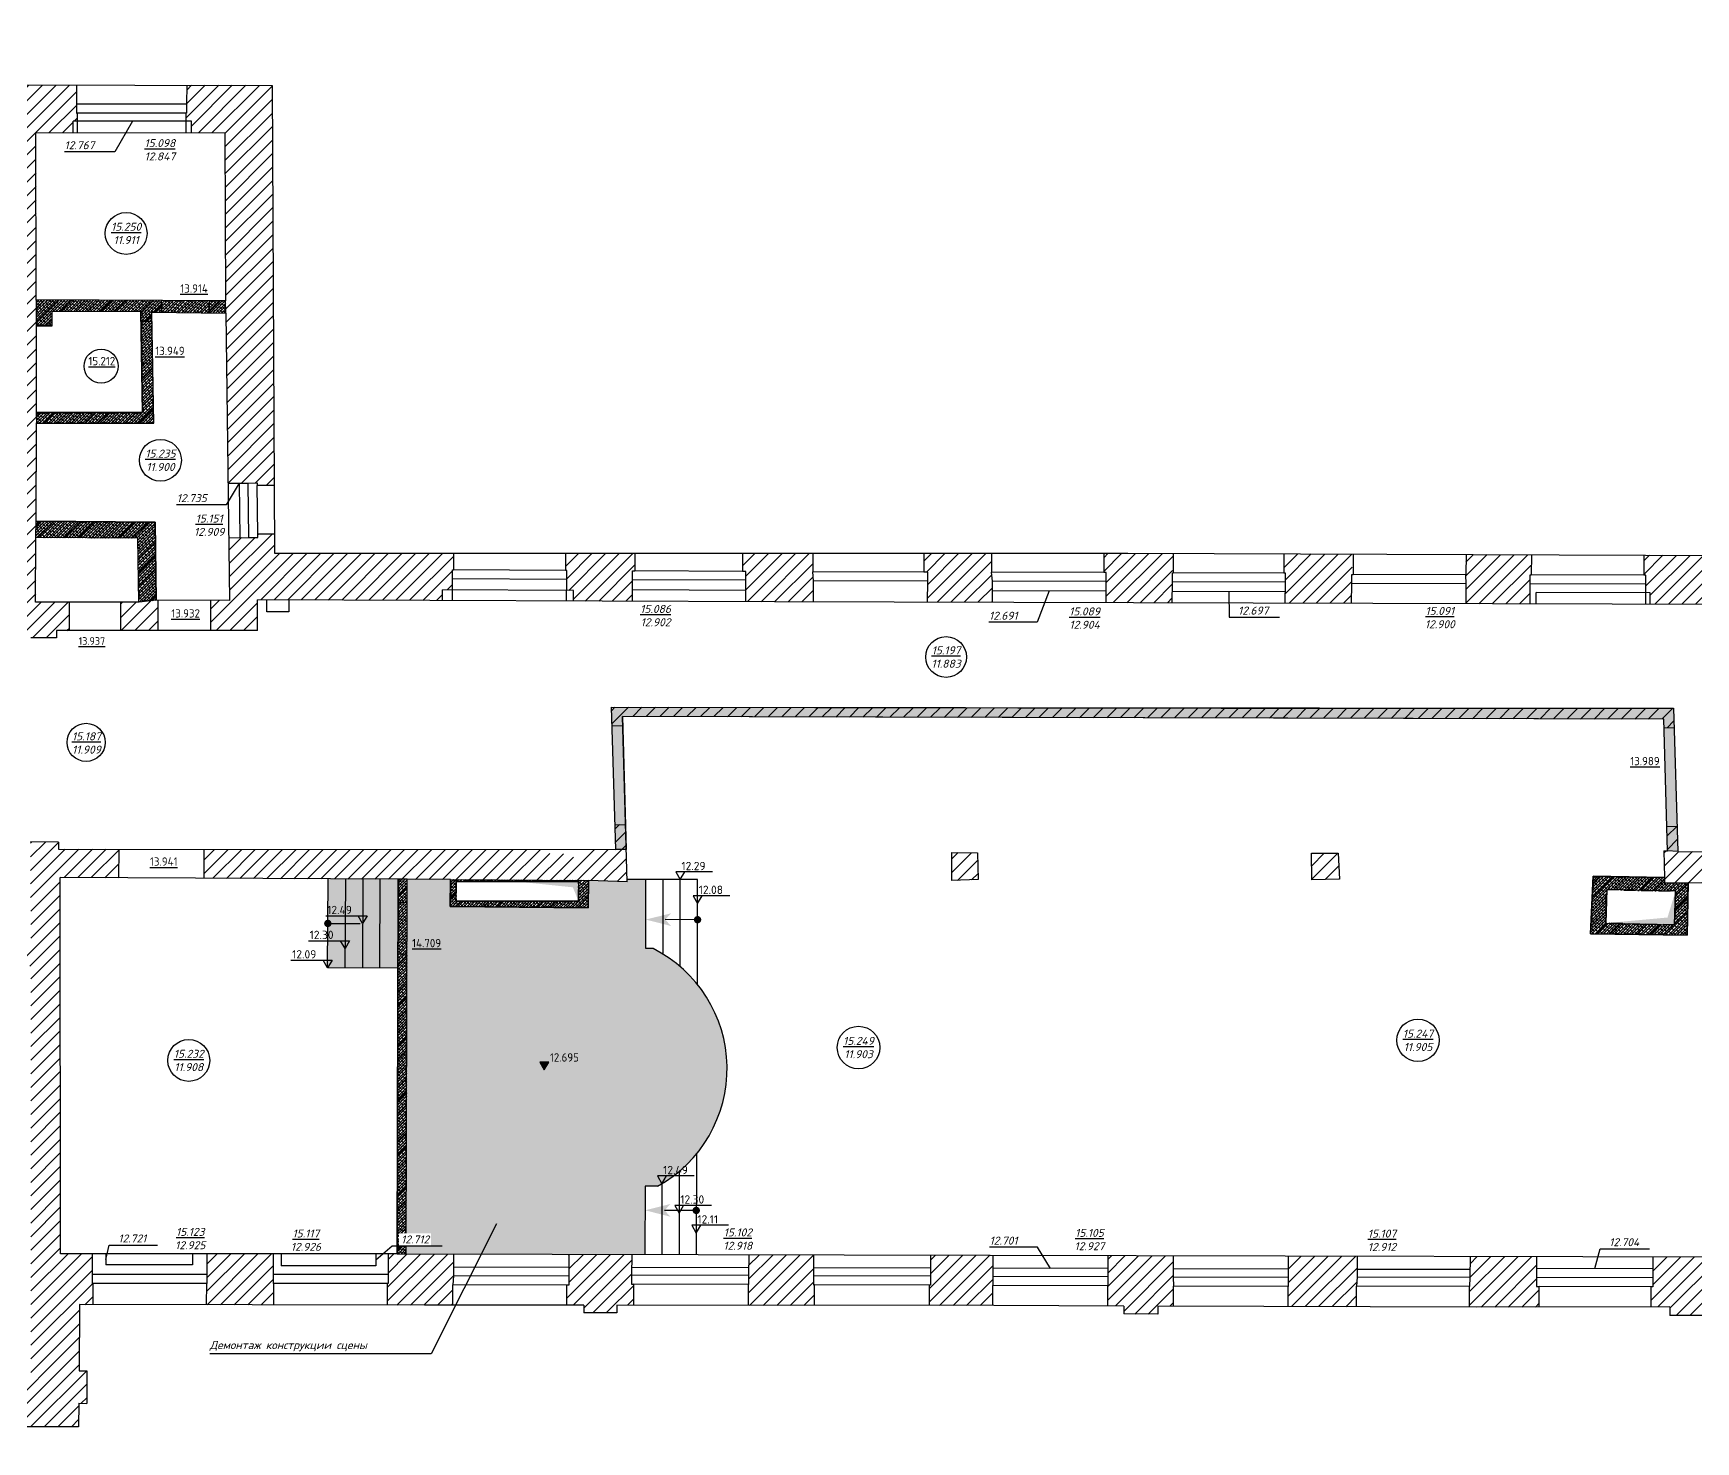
# Model space of a CAD drawing. Header units: millimetres. Extents: x 828823 to 969556, y 1626901 to 1670974.
# Drawn here: x 920893 to 946866, y 1626901 to 1648917 of the extents above; entities that cross this region are included whole.
import ezdxf
from ezdxf.enums import TextEntityAlignment as Align

# ---------------------------------------------------------------- set-up
doc = ezdxf.new("R2010")
doc.units = ezdxf.units.MM
doc.linetypes.add('ACAD_ISO10W100', pattern=[18, 12, -3, 0, -3])
for name, color, linetype in [('Контур', 7, 'Continuous'), ('Отметки', 7, 'Continuous'), ('Рама', 121, 'Continuous'), ('Слаботочные коммуникации', 192, 'Continuous'), ('Штриховка', 252, 'Continuous')]:
    doc.layers.add(name, color=color, linetype=linetype)
doc.styles.add('CIFRY', font='ROMANT.shx', dxfattribs={"oblique": 15, "height": 125})
doc.styles.add('ISOCPEUR', font='isocpeur.ttf', dxfattribs={"width": 0.95})
doc.dimstyles.new('GENPLAN_isoc', dxfattribs={"dimscale": 0.1, "dimtxt": 1.3, "dimasz": 0.3, "dimexe": 0.4, "dimexo": 0, "dimgap": 0.4, "dimtad": 1, "dimdec": 0, "dimlfac": 1000, "dimzin": 0, "dimtxsty": 'ISOCPEUR', "dimblk1": 'OBLIQUE', "dimblk2": 'OBLIQUE', "dimsah": 1, "dimcen": -1, "dimaunit": 1, "dimadec": 3, "dimazin": 0, "dimtfac": 0.75, "dimtdec": 0, "dimtix": 1, "dimtmove": 1, "dimatfit": 3, "dimldrblk": 'NONE', "dimfxl": 1, "dimtvp": 0.6, "dimarcsym": 0})

# ---------------------------------------------------------------- blocks, each defined once
blk = doc.blocks.new('S1')
at = {"color": 0, "const_width": 0.75}
blk.add_lwpolyline([(-0.375, 0, 1), (0.375, 0, 1)], format="xyb", close=True, dxfattribs=at)
blk = doc.blocks.new('*U539')
at = {"layer": 'Штриховка'}
blk.add_lwpolyline([(0, 0), (-0.277, 0.422)], dxfattribs=at)
blk.add_solid([(-0.444, 0.677), (-0.31, 0.292), (-0.145, 0.4), (-0.277, 0.422)], dxfattribs=at)
at = {"layer": 'Штриховка', "xscale": 0.0766222004270686, "yscale": 0.0766222004270686, "zscale": 0.0766222004270686, "rotation": 271.8411984199585}
blk.add_blockref('S1', (0, 0), dxfattribs=at)
blk = doc.blocks.new('*U538')
at = {"layer": 'Штриховка'}
blk.add_lwpolyline([(0, 0), (0.278, -0.421)], dxfattribs=at)
blk.add_solid([(0.446, -0.675), (0.311, -0.291), (0.146, -0.4), (0.278, -0.421)], dxfattribs=at)
at = {"layer": 'Штриховка', "xscale": 0.07662220042706859, "yscale": 0.07662220042706859, "zscale": 0.07662220042706859, "rotation": 92.00857567819726}
blk.add_blockref('S1', (0, 0), dxfattribs=at)
blk = doc.blocks.new('*U537')
at = {"layer": 'Штриховка'}
blk.add_lwpolyline([(0, 0), (0.273, -0.413)], dxfattribs=at)
blk.add_solid([(0.441, -0.667), (0.305, -0.283), (0.14, -0.392), (0.273, -0.413)], dxfattribs=at)
at = {"layer": 'Штриховка', "xscale": 0.07662220042706859, "yscale": 0.07662220042706859, "zscale": 0.07662220042706859, "rotation": 92.00857567819726}
blk.add_blockref('S1', (0, 0), dxfattribs=at)
blk = doc.blocks.new('_Oblique')
at = {"color": 0, "linetype": 'ByBlock', "lineweight": -2}
blk.add_line((-0.5, -0.5), (0.5, 0.5), dxfattribs=at)

msp = doc.modelspace()

# ---------------------------------------------------------------- hatches: boundary and pattern name
at = {"ltscale": 0.03, "true_color": 0xcd2027, "transparency": 33554610}
h = msp.add_hatch(dxfattribs=at)
h.set_pattern_fill('ANSI38', color=242, scale=10)
h.paths.add_polyline_path([(922896, 1644739), (920938, 1644748), (920936, 1644343), (921188, 1644343), (921188, 1644571), (922576, 1644570), (922579, 1644414), (922748, 1644417), (922746, 1644556), (922895, 1644555)])
h.paths.add_polyline_path([(923640, 1644735), (922896, 1644739), (922895, 1644555), (923638, 1644547)])
h.paths.add_polyline_path([(923898, 1644734), (923640, 1644735), (923638, 1644547), (923903, 1644544)])
h.paths.add_polyline_path([(922748, 1644417), (922579, 1644414), (922589, 1643762), (922759, 1643765)])
h.paths.add_polyline_path([(922759, 1643765), (922589, 1643762), (922602, 1642990), (920938, 1642991), (920943, 1642823), (922774, 1642822)])
h = msp.add_hatch(dxfattribs=at)
h.set_pattern_fill('ANSI38', color=242, scale=10)
h.paths.add_polyline_path([(922795, 1641276), (920936, 1641289), (920935, 1641033), (922527, 1641022), (922543, 1640026), (922814, 1640053)])
h = msp.add_hatch(dxfattribs=at)
h.set_pattern_fill('ANSI38', color=242, scale=10)
h.paths.add_polyline_path([(929995, 1636158), (929928, 1638382), (946520, 1638366), (946588, 1636128), (946423, 1636139), (946368, 1638193), (930099, 1638239), (930155, 1636158)])
h = msp.add_hatch(dxfattribs=at)
h.set_pattern_fill('ANSI38', color=242, scale=10)
h.paths.add_polyline_path([(926595, 1635692), (925499, 1635698), (925491, 1634307), (926592, 1634301)])
edge = h.paths.add_edge_path()
edge.add_line((930578, 1634610), (930462, 1634610))
edge.add_line((930462, 1634610), (930462, 1635687))
edge.add_line((930462, 1635687), (930168, 1635687))
edge.add_line((930168, 1635687), (930169, 1635654))
edge.add_line((930169, 1635654), (929567, 1635676))
edge.add_line((929567, 1635676), (929563, 1635246))
edge.add_line((929563, 1635246), (927407, 1635266))
edge.add_line((927407, 1635266), (927411, 1635688))
edge.add_line((927411, 1635688), (926736, 1635692))
edge.add_line((926736, 1635692), (926720, 1629831))
edge.add_line((926720, 1629831), (930450, 1629823))
edge.add_line((930450, 1629823), (930452, 1630896))
edge.add_line((930452, 1630896), (930648, 1630896))
edge.add_arc((929631, 1632734), 2101, 298.9491, 301.0574)
edge.add_line((930715, 1630935), (930806, 1630993))
edge.add_line((930806, 1630993), (930894, 1631056))
edge.add_arc((929631, 1632734), 2101, 306.9573, 423.2206)
h = msp.add_hatch(dxfattribs=at)
h.set_pattern_fill('ANSI38', color=242, scale=10)
h.paths.add_polyline_path([(926580, 1629836), (926720, 1629831), (926736, 1635692), (926595, 1635692)])
h = msp.add_hatch(dxfattribs=at)
h.set_pattern_fill('ANSI38', color=242, scale=10)
h.paths.add_polyline_path([(929567, 1635676), (927411, 1635688), (927407, 1635266), (929563, 1635246)])
h.paths.add_polyline_path([(927502, 1635657), (929412, 1635657), (929412, 1635351), (927502, 1635351)], flags=16)
h = msp.add_hatch(dxfattribs=at)
h.set_pattern_fill('ANSI38', color=242, scale=10)
h.paths.add_polyline_path([(946376, 1635720), (945262, 1635742), (945222, 1634838), (946734, 1634818), (946748, 1635638), (946377, 1635637)])
h.paths.add_polyline_path([(945475, 1635532), (946549, 1635505), (946535, 1634979), (945461, 1635007)], flags=16)
at = {"layer": 'Штриховка', "ltscale": 0.03, "true_color": 0x636466}
h = msp.add_hatch(dxfattribs=at)
h.set_pattern_fill('_USER', color=251, scale=150, angle=45, pattern_type=0)
h.set_pattern_definition([(45, (935379.23, 1635933.93), (-106.066, 106.066), [])])
h.paths.add_polyline_path([(935646, 1636107), (935245, 1636112), (935245, 1635672), (935656, 1635688)])
h.paths.add_polyline_path([(941280, 1636103), (940864, 1636099), (940869, 1635685), (941298, 1635695)])
h.paths.add_polyline_path([(959721, 1661166), (959442, 1661165), (959302, 1661172), (959004, 1661172), (959006, 1659480), (959007, 1658823), (959321, 1658824), (959321, 1658872), (959461, 1658873), (959733, 1658874)])
h.paths.add_polyline_path([(959742, 1668295), (959541, 1668297), (959556, 1669954), (959757, 1669952), (959760, 1670186), (960477, 1670186), (960477, 1670474), (960477, 1670614), (960502, 1670614), (960503, 1670967), (958995, 1670974), (959003, 1662843), (959294, 1662843), (959294, 1662894), (959434, 1662895), (959713, 1662896), (959708, 1663853), (960543, 1663845), (960546, 1664316), (959705, 1664321)])
h.paths.add_polyline_path([(963596, 1670953), (961946, 1670961), (961944, 1670614), (961969, 1670614), (961969, 1670474), (961969, 1670186), (963594, 1670185), (963594, 1670473)])
h.paths.add_polyline_path([(966641, 1670600), (966643, 1670940), (965018, 1670947), (965016, 1670473), (965016, 1670185), (966682, 1670184), (966682, 1670460), (966641, 1670460)])
h.paths.add_polyline_path([(969410, 1670927), (968126, 1670933), (968124, 1670600), (968124, 1670460), (968100, 1670460), (968100, 1670184), (968738, 1670184), (968747, 1664643), (968343, 1664650), (968336, 1664269), (961892, 1664308), (961888, 1663832), (962269, 1663829), (962277, 1662162), (962419, 1662163), (962421, 1661605), (962280, 1661604), (962296, 1657943), (962798, 1657945), (962779, 1663812), (965564, 1663807), (965547, 1663134), (967895, 1663141), (967897, 1663811), (968768, 1663809), (968769, 1663432), (969031, 1663433), (969171, 1663433), (969171, 1663394), (969455, 1663394), (969453, 1663965)])
h.paths.add_polyline_path([(967682, 1663792), (967682, 1663280), (965792, 1663280), (965792, 1663792)], flags=16)
h.paths.add_polyline_path([(930242, 1629823), (929260, 1629826), (929259, 1629488), (929259, 1629348), (929228, 1629348), (929227, 1629035), (929495, 1629035), (929495, 1628916), (930010, 1628915), (930011, 1629034), (930276, 1629034), (930276, 1629364), (930241, 1629364), (930241, 1629504)])
h.paths.add_polyline_path([(933083, 1629817), (932070, 1629819), (932069, 1629500), (932069, 1629360), (932069, 1629032), (933100, 1629031), (933100, 1629354), (933082, 1629354), (933082, 1629494)])
h.paths.add_polyline_path([(935883, 1629483), (935884, 1629811), (934911, 1629813), (934910, 1629490), (934910, 1629350), (934895, 1629350), (934895, 1629030), (935886, 1629029), (935886, 1629343)])
h.paths.add_polyline_path([(938704, 1629472), (938704, 1629805), (938126, 1629806), (937682, 1629807), (937681, 1629479), (937681, 1629339), (937681, 1629024), (937930, 1629023), (937930, 1628898), (938463, 1628897), (938463, 1629021), (938705, 1629021), (938705, 1629332)])
h.paths.add_polyline_path([(941575, 1629474), (941575, 1629799), (940500, 1629801), (940499, 1629468), (940500, 1629328), (940500, 1629015), (941566, 1629012), (941567, 1629334)])
h.paths.add_polyline_path([(944378, 1629469), (944379, 1629793), (943340, 1629795), (943339, 1629470), (943333, 1629330), (943332, 1629007), (943435, 1629006), (944420, 1629007), (944420, 1629329), (944378, 1629329)])
h.paths.add_polyline_path([(947245, 1629332), (947202, 1629332), (947202, 1629472), (947203, 1629787), (946197, 1629789), (946196, 1629465), (946196, 1629325), (946169, 1629325), (946169, 1629009), (946464, 1629009), (946464, 1628873), (946984, 1628873), (946984, 1629009), (947245, 1629009)], flags=17)
h.paths.add_polyline_path([(950026, 1629781), (949007, 1629783), (949006, 1629469), (949006, 1629329), (948983, 1629329), (948983, 1629011), (950025, 1629011), (950025, 1629321), (950025, 1629461)], flags=17)
h.paths.add_polyline_path([(952847, 1629451), (952848, 1629784), (952691, 1629784), (952685, 1630442), (952537, 1630441), (952543, 1629775), (951820, 1629777), (951819, 1629457), (951819, 1629317), (951808, 1629317), (951808, 1629013), (952866, 1629013), (952865, 1629311), (952847, 1629311)], flags=17)
h.paths.add_polyline_path([(955642, 1635422), (955809, 1635425), (955806, 1635779), (955636, 1635777), (955633, 1636007), (956671, 1635998), (956672, 1636148), (955202, 1636159), (955201, 1636040), (946588, 1636128), (946576, 1636523), (946413, 1636518), (946423, 1636139), (946370, 1636138), (946378, 1635720), (945262, 1635742), (945222, 1634838), (946734, 1634818), (946748, 1635638), (952494, 1635592), (952495, 1635429), (952636, 1635430), (952635, 1635591), (954011, 1635580), (954008, 1635133), (955206, 1635133), (955277, 1629778), (954657, 1629779), (954656, 1629447), (954656, 1629307), (954634, 1629307), (954635, 1629015), (954858, 1629015), (954858, 1628881), (954983, 1628883), (954999, 1627917), (954867, 1627915), (954876, 1627392), (955008, 1627394), (955015, 1627021), (956954, 1627008), (956953, 1626902), (957097, 1626901), (957097, 1627007), (961181, 1626978), (961181, 1626903), (961316, 1626902), (961316, 1626978), (963291, 1626964), (963289, 1627331), (963433, 1627332), (963430, 1627874), (963286, 1627873), (963284, 1628198), (962981, 1628197), (962981, 1628137), (962841, 1628136), (962539, 1628134), (962542, 1627720), (962258, 1627722), (962257, 1627570), (960631, 1627580), (960632, 1627732), (957648, 1627751), (957647, 1627619), (956006, 1627630), (956007, 1627762), (955706, 1627764)])
h.paths.add_polyline_path([(955175, 1635276), (954167, 1635276), (954167, 1635568), (955175, 1635568)], flags=16)
h.paths.add_polyline_path([(955646, 1635496), (955646, 1635709), (955751, 1635709), (955751, 1635496)], flags=16)
h.paths.add_polyline_path([(946535, 1634979), (945461, 1635007), (945475, 1635532), (946549, 1635505)], flags=16)
h.paths.add_polyline_path([(952644, 1634608), (952502, 1634607), (952508, 1633900), (952651, 1633901)], flags=17)
h.paths.add_polyline_path([(963274, 1630029), (962968, 1630028), (962968, 1629993), (962828, 1629992), (962526, 1629990), (962533, 1629003), (962835, 1629005), (962975, 1629006), (963279, 1629008)], flags=17)
h.paths.add_polyline_path([(963264, 1631863), (962948, 1631861), (962948, 1631834), (962808, 1631833), (962513, 1631831), (962520, 1630837), (962822, 1630839), (962962, 1630846), (963269, 1630847)], flags=17)
h.paths.add_polyline_path([(963254, 1633709), (962928, 1633708), (962788, 1633707), (962500, 1633705), (962507, 1632668), (962802, 1632670), (962942, 1632671), (962942, 1632652), (963260, 1632654)], flags=17)
h.paths.add_polyline_path([(969552, 1636587), (969256, 1636586), (969256, 1636524), (969116, 1636523), (968797, 1636523), (968797, 1636138), (968377, 1636136), (968378, 1635978), (967137, 1635971), (967136, 1636128), (962900, 1636101), (962900, 1638794), (962914, 1638794), (962914, 1639037), (963145, 1639037), (963165, 1638732), (963237, 1638732), (963218, 1639044), (968794, 1639051), (968795, 1638347), (969114, 1638347), (969254, 1638347), (969254, 1638328), (969546, 1638329), (969536, 1641236), (969237, 1641235), (969237, 1641210), (969097, 1641210), (968982, 1641210), (968983, 1641118), (968795, 1641118), (968802, 1639224), (962920, 1639210), (963005, 1645669), (962514, 1645671), (962488, 1640023), (962125, 1640023), (962125, 1639525), (962754, 1639525), (962732, 1636103), (958048, 1636138), (958047, 1635987), (959556, 1635974), (959540, 1634966), (960512, 1634966), (960517, 1635971), (962484, 1635961), (962494, 1634505), (962782, 1634507), (962922, 1634508), (962922, 1634503), (963249, 1634505), (963248, 1634755), (963369, 1634756), (963366, 1635279), (963245, 1635279), (963245, 1635355), (968675, 1635387), (968676, 1635249), (969201, 1635252), (969200, 1635390), (969556, 1635392)])
h.paths.add_polyline_path([(960355, 1635128), (959745, 1635128), (959745, 1635959), (960355, 1635959)], flags=16)
h.paths.add_polyline_path([(969530, 1643084), (969226, 1643083), (969226, 1643051), (969086, 1643051), (968965, 1643050), (968966, 1643011), (968789, 1643011), (968792, 1642141), (968979, 1642142), (968980, 1642068), (969094, 1642068), (969234, 1642067), (969533, 1642068)], flags=17)
h.paths.add_polyline_path([(969523, 1644984), (969218, 1644983), (969219, 1644911), (969079, 1644910), (968782, 1644909), (968785, 1644014), (968962, 1644015), (968962, 1643912), (969083, 1643912), (969223, 1643913), (969223, 1643890), (969527, 1643891)], flags=17)
h.paths.add_polyline_path([(969512, 1648123), (969508, 1649142), (969226, 1649141), (969226, 1649037), (969086, 1649036), (968808, 1649035), (968812, 1647961), (964330, 1647964), (964330, 1647343), (966185, 1647342), (966156, 1646755), (968776, 1646792), (968776, 1646717), (969072, 1646718), (969212, 1646718), (969517, 1646719)])
h.paths.add_polyline_path([(968750, 1647326), (968750, 1646950), (966350, 1646923), (966373, 1647326)], flags=16)
h.paths.add_polyline_path([(963441, 1647965), (962807, 1647965), (962807, 1649336), (962336, 1649334), (962342, 1647957), (962165, 1647956), (962170, 1647353), (962522, 1647353), (962520, 1647034), (963022, 1647032), (963024, 1647138), (963353, 1647124), (963353, 1647344), (963441, 1647344)])
h.paths.add_polyline_path([(960244, 1647941), (959759, 1647937), (959758, 1649000), (959476, 1649000), (959336, 1649011), (959029, 1649011), (959031, 1648099), (958549, 1648100), (958549, 1647775), (958572, 1647775), (958572, 1647635), (958572, 1647348), (959474, 1647348), (959427, 1641242), (959618, 1641240), (959613, 1640660), (959422, 1640662), (959419, 1640229), (959292, 1640229), (959292, 1639979), (959034, 1639979), (959034, 1639709), (958440, 1639708), (958440, 1639526), (960422, 1639525), (960422, 1640025), (959875, 1640025), (959888, 1641733), (959808, 1641734), (959810, 1642033), (959845, 1642032), (959848, 1642314), (959893, 1642314), (959931, 1647349), (960249, 1647349)])
h.paths.add_polyline_path([(956685, 1648101), (951620, 1648104), (951696, 1640737), (948874, 1640748), (948873, 1640425), (948892, 1640425), (948892, 1640285), (948891, 1640157), (949060, 1640157), (949060, 1639986), (951696, 1639978), (951692, 1639467), (952699, 1639478), (952694, 1639927), (952462, 1639924), (952381, 1647332), (952805, 1647335), (952804, 1647508), (954804, 1647524), (954806, 1647350), (955274, 1647354), (955373, 1639956), (953549, 1639936), (953554, 1639487), (955128, 1639505), (955129, 1639396), (955549, 1639399), (955548, 1639527), (956751, 1639527), (956751, 1639705), (956255, 1639704), (956255, 1639974), (955921, 1639974), (955834, 1647350), (956654, 1647350), (956654, 1647636), (956654, 1647776), (956685, 1647776)])
h.paths.add_polyline_path([(947103, 1640430), (947126, 1640754), (946057, 1640758), (946056, 1640445), (946087, 1640445), (946087, 1640305), (946087, 1640173), (946155, 1640172), (946154, 1639994), (946989, 1639991), (946989, 1640162), (947102, 1640162), (947103, 1640290)])
h.paths.add_polyline_path([(944278, 1640450), (944298, 1640765), (943277, 1640768), (943276, 1640452), (943280, 1640312), (943279, 1640001), (944277, 1639999), (944278, 1640310)])
h.paths.add_polyline_path([(941491, 1640317), (941491, 1640457), (941514, 1640775), (940433, 1640779), (940432, 1640478), (940455, 1640478), (940455, 1640338), (940454, 1640009), (941490, 1640006)])
h.paths.add_polyline_path([(946520, 1638366), (939450, 1638366), (929928, 1638382), (929937, 1638089), (930102, 1638094), (930099, 1638239), (936031, 1638221), (940492, 1638213), (946368, 1638193), (946372, 1638061), (946529, 1638066)])
h.paths.add_polyline_path([(938689, 1640483), (938704, 1640785), (937992, 1640788), (937617, 1640788), (937617, 1640486), (937654, 1640486), (937654, 1640346), (937653, 1640017), (938688, 1640014), (938689, 1640343)])
h.paths.add_polyline_path([(935864, 1640491), (935864, 1640788), (934807, 1640788), (934807, 1640492), (934867, 1640492), (934867, 1640352), (934866, 1640024), (935877, 1640022), (935878, 1640351)])
h.paths.add_polyline_path([(933070, 1640496), (933070, 1640788), (931974, 1640788), (931974, 1640506), (932025, 1640506), (932024, 1640366), (932023, 1640033), (932474, 1640031), (933083, 1640029), (933084, 1640356)])
h.paths.add_polyline_path([(930293, 1640788), (929210, 1640788), (929210, 1640521), (929228, 1640521), (929227, 1640381), (929227, 1640208), (929333, 1640208), (929333, 1640043), (930254, 1640039), (930255, 1640373), (930256, 1640513), (930293, 1640513)])
h.paths.add_polyline_path([(927445, 1640528), (927456, 1640528), (927456, 1640788), (924664, 1640788), (924663, 1641089), (924400, 1641088), (924401, 1641036), (924261, 1641034), (923947, 1641030), (923959, 1640052), (923664, 1640052), (923664, 1639580), (924398, 1639580), (924398, 1640062), (927286, 1640051), (927287, 1640216), (927444, 1640215), (927444, 1640388)])
h.paths.add_polyline_path([(924626, 1648102), (923290, 1648104), (923289, 1647811), (923289, 1647666), (923286, 1647542), (923365, 1647542), (923365, 1647362), (923885, 1647362), (923898, 1644734), (923640, 1644735), (923638, 1644547), (923903, 1644544), (923936, 1641882), (924250, 1641886), (924390, 1641888), (924390, 1641846), (924659, 1641848)])
h.paths.add_polyline_path([(920935, 1647363), (921516, 1647363), (921516, 1647542), (921582, 1647542), (921582, 1647666), (921567, 1647666), (921567, 1647806), (921567, 1648107), (919533, 1648109), (919532, 1647792), (919544, 1647792), (919544, 1647652), (919544, 1647382), (920472, 1647381), (920484, 1640026), (920085, 1640025), (920086, 1639738), (919633, 1639737), (919633, 1639548), (920854, 1639553), (920854, 1639466), (921255, 1639466), (921255, 1639580), (921457, 1639580), (921457, 1640026), (920930, 1640026), (920935, 1641033), (922527, 1641022), (922543, 1640026), (922261, 1640026), (922261, 1639580), (922838, 1639580), (922838, 1640053), (922814, 1640053), (922795, 1641276), (920936, 1641289), (920943, 1642823), (922774, 1642822), (922759, 1643765), (922589, 1643762), (922602, 1642990), (920938, 1642991), (920936, 1644343), (921188, 1644343), (921188, 1644571), (922576, 1644570), (922579, 1644414), (922748, 1644417), (922746, 1644556), (922895, 1644555), (922896, 1644739), (920938, 1644748)])
h.paths.add_polyline_path([(917863, 1648112), (917285, 1648113), (917279, 1649108), (916995, 1649106), (916855, 1649092), (916541, 1649091), (916545, 1647998), (916141, 1647999), (916140, 1647401), (916476, 1647400), (916464, 1642444), (916583, 1642444), (916582, 1642006), (916524, 1642006), (916523, 1641698), (916462, 1641698), (916457, 1639742), (916054, 1639739), (916055, 1639533), (917942, 1639541), (917942, 1639731), (917401, 1639729), (917400, 1640015), (916894, 1640014), (916894, 1640520), (916736, 1640520), (916736, 1641120), (916895, 1641120), (916905, 1647385), (917820, 1647384), (917820, 1647654), (917820, 1647794), (917862, 1647794)])
h.paths.add_polyline_path([(913891, 1645026), (913443, 1645024), (913469, 1638663), (913617, 1638663), (913616, 1639362), (913913, 1639362), (913911, 1639524), (914331, 1639526), (914330, 1639729), (913909, 1639727)])
h.paths.add_polyline_path([(914143, 1648005), (913958, 1648005), (913961, 1649354), (913495, 1649355), (913493, 1648031), (909432, 1648039), (909420, 1648735), (907387, 1648743), (907387, 1649134), (907088, 1649134), (906948, 1649134), (906948, 1649212), (906653, 1649214), (906648, 1647974), (906770, 1647973), (906772, 1646816), (907083, 1646817), (907223, 1646818), (907223, 1646797), (907542, 1646799), (907538, 1647422), (908130, 1647421), (908130, 1647566), (909732, 1647562), (909731, 1647417), (913261, 1647409), (913269, 1647156), (913435, 1647161), (913438, 1646375), (913886, 1646376), (913882, 1647407), (914141, 1647406)])
h.paths.add_polyline_path([(909311, 1648061), (907397, 1648061), (907397, 1648630), (909311, 1648630)], flags=16)
h.paths.add_polyline_path([(907394, 1653081), (907125, 1653081), (906985, 1653082), (906985, 1653095), (906669, 1653097), (906660, 1650853), (906950, 1650852), (906950, 1650900), (907090, 1650900), (907388, 1650900), (907389, 1651826), (912323, 1651823), (912323, 1651962), (907392, 1651966)])
h.paths.add_polyline_path([(913966, 1653191), (913498, 1653191), (913497, 1651961), (913135, 1651961), (913135, 1651822), (913501, 1651822), (913498, 1650721), (913964, 1650720), (913966, 1651556)])
h.paths.add_polyline_path([(907553, 1645121), (907234, 1645119), (907234, 1645096), (907094, 1645095), (906774, 1645094), (906776, 1644050), (907093, 1644051), (907232, 1644045), (907560, 1644047)])
h.paths.add_polyline_path([(907565, 1643236), (907237, 1643234), (907097, 1643233), (906777, 1643233), (906778, 1642648), (906781, 1642198), (907105, 1642200), (907245, 1642201), (907571, 1642203)])
h.paths.add_polyline_path([(907576, 1641382), (907250, 1641380), (907110, 1641379), (906786, 1641382), (906792, 1640371), (907128, 1640373), (907268, 1640374), (907583, 1640376)])
h.paths.add_polyline_path([(907588, 1639533), (907273, 1639531), (907133, 1639542), (906797, 1639540), (906803, 1638476), (907140, 1638478), (907280, 1638484), (907595, 1638486)])
h.paths.add_polyline_path([(915869, 1635821), (916231, 1635833), (916228, 1635965), (913914, 1635904), (913910, 1636092), (913620, 1636092), (913619, 1637105), (913475, 1637105), (913479, 1636088), (907609, 1636171), (907605, 1636756), (907290, 1636754), (907150, 1636753), (906814, 1636751), (906822, 1635415), (907208, 1635412), (907207, 1635294), (907707, 1635290), (907708, 1635407), (913044, 1635359), (913049, 1634887), (913181, 1634888), (913183, 1634654), (913471, 1634657), (913611, 1634659), (913756, 1634662), (913755, 1634760), (913923, 1634763), (913917, 1635121), (915893, 1635156)])
h.paths.add_polyline_path([(913954, 1635730), (915706, 1635773), (915718, 1635292), (913966, 1635249)], flags=16)
h.paths.add_polyline_path([(913939, 1633771), (913771, 1633769), (913770, 1633855), (913624, 1633852), (913484, 1633850), (913484, 1633850), (913191, 1633848), (913201, 1632864), (913499, 1632867), (913499, 1632878), (913639, 1632881), (913792, 1632883), (913792, 1632897), (913965, 1632900), (913963, 1632982), (915181, 1633025, 0.144469), (916881, 1633738, 0.199174), (917885, 1635527), (917909, 1636009), (917109, 1635988), (917112, 1635863), (917770, 1635884), (917753, 1635534, -0.184782), (916943, 1633977, -0.195959), (914980, 1633158), (913950, 1633110)], flags=17)
h.paths.add_polyline_path([(913980, 1632011), (913808, 1632008), (913807, 1632053), (913653, 1632050), (913513, 1632048), (913513, 1632062), (913208, 1632059), (913218, 1631031), (913546, 1631034), (913686, 1631043), (913824, 1631045), (913824, 1631054), (913996, 1631057)], flags=17)
h.paths.add_polyline_path([(914012, 1630163), (913839, 1630160), (913838, 1630230), (913700, 1630228), (913560, 1630225), (913226, 1630222), (913236, 1629171), (913568, 1629174), (913708, 1629177), (913856, 1629179), (913854, 1629293), (914027, 1629296)], flags=17)
h.paths.add_polyline_path([(907402, 1657110), (907132, 1657111), (906992, 1657111), (906992, 1657146), (906680, 1657147), (906679, 1655622), (906675, 1654748), (906988, 1654746), (906988, 1654818), (907128, 1654818), (907398, 1654817)])
h.paths.add_polyline_path([(917255, 1653126), (916981, 1653124), (916981, 1653103), (916841, 1653102), (916527, 1653101), (916535, 1650785), (916849, 1650786), (916989, 1650782), (917269, 1650784)])
h.paths.add_polyline_path([(917237, 1657130), (916980, 1657129), (916980, 1657111), (916840, 1657111), (916517, 1657110), (916520, 1655319), (916522, 1654814), (916835, 1654815), (916975, 1654815), (916975, 1654802), (917245, 1654804), (917239, 1655802)])
h.paths.add_polyline_path([(913967, 1661306), (913505, 1661306), (913499, 1656711), (913005, 1656709), (913029, 1656184), (913502, 1656176), (913500, 1654565), (913966, 1654565)])
h.paths.add_polyline_path([(913491, 1656599), (913491, 1656270), (913140, 1656270), (913140, 1656599)], flags=16)
h.paths.add_polyline_path([(917233, 1660954), (917231, 1661152), (916954, 1661150), (916814, 1661165), (916511, 1661165), (916514, 1658820), (916837, 1658820), (916977, 1658821), (917235, 1658808)])
h.paths.add_polyline_path([(907410, 1661151), (907123, 1661151), (906983, 1661152), (906983, 1661215), (906684, 1661215), (906682, 1658788), (906995, 1658787), (906995, 1658846), (907135, 1658846), (907406, 1658845)])
h.paths.add_polyline_path([(917187, 1666884), (917180, 1670844), (915689, 1670861), (915686, 1670569), (915755, 1670569), (915754, 1670429), (915751, 1670156), (916470, 1670149), (916471, 1669906), (916614, 1669906), (916619, 1668618), (916476, 1668617), (916492, 1664416), (916123, 1664417), (916123, 1664257), (915714, 1664260), (915708, 1663807), (916506, 1663795), (916508, 1662883), (916812, 1662883), (916952, 1662884), (916952, 1662850), (917218, 1662852)])
h.paths.add_polyline_path([(916478, 1664366), (916478, 1664251), (916199, 1664251), (916199, 1664366)], flags=16)
h.paths.add_polyline_path([(914346, 1664271), (909285, 1664313), (909292, 1664990), (907410, 1665008), (907426, 1670236), (908257, 1670228), (908259, 1670496), (908260, 1670636), (908262, 1670921), (906707, 1670930), (906686, 1663368), (906686, 1662830), (906986, 1662830), (906986, 1662896), (907126, 1662896), (907414, 1662895), (907415, 1663883), (913268, 1663832), (913266, 1663645), (913507, 1663642), (913506, 1662682), (913967, 1662682), (913967, 1663832), (914339, 1663826)])
h.paths.add_polyline_path([(913336, 1663820), (913502, 1663820), (913502, 1663708), (913336, 1663708)], flags=16)
h.paths.add_polyline_path([(909096, 1664335), (907419, 1664335), (907419, 1664825), (909096, 1664825)], flags=16)
h.paths.add_polyline_path([(911242, 1670601), (911274, 1670601), (911276, 1670902), (909680, 1670912), (909678, 1670622), (909764, 1670622), (909763, 1670482), (909760, 1670214), (911238, 1670200), (911241, 1670461)], flags=17)
h.paths.add_polyline_path([(914275, 1670876), (912895, 1670892), (912675, 1670893), (912673, 1670587), (912796, 1670586), (912795, 1670446), (912792, 1670185), (914227, 1670171), (914230, 1670443), (914231, 1670583), (914272, 1670583)], flags=17)
h.paths.add_polyline_path([(959752, 1653081), (959459, 1653081), (959319, 1653085), (959020, 1653084), (959025, 1650745), (959334, 1650746), (959334, 1650767), (959474, 1650768), (959755, 1650768)])
h.paths.add_polyline_path([(959741, 1657119), (959470, 1657118), (959330, 1657106), (959011, 1657105), (959016, 1654784), (959317, 1654785), (959317, 1654825), (959457, 1654826), (959749, 1654826), (959748, 1655690)])
h.paths.add_polyline_path([(962807, 1656063), (968781, 1656069), (968786, 1654849), (969063, 1654850), (969203, 1654851), (969203, 1654824), (969483, 1654826), (969476, 1656429), (969473, 1657337), (969182, 1657337), (969182, 1657312), (969041, 1657312), (968779, 1657311), (968781, 1656208), (962804, 1656207), (962802, 1656592), (962303, 1656590), (962330, 1650698), (962807, 1650700)])
h.paths.add_polyline_path([(969490, 1653132), (969210, 1653130), (969210, 1653102), (969070, 1653101), (968792, 1653100), (968802, 1650778), (969080, 1650779), (969220, 1650780), (969501, 1650760)])
h.paths.add_polyline_path([(969460, 1661689), (969174, 1661688), (969174, 1661660), (969034, 1661659), (968772, 1661659), (968776, 1659097), (969038, 1659097), (969178, 1659098), (969178, 1659048), (969468, 1659049)])
h.paths.add_polyline_path([(924641, 1629517), (924641, 1629837), (923607, 1629838), (923607, 1629515), (923602, 1629375), (923601, 1629041), (924652, 1629040), (924652, 1629377), (924641, 1629377)])
h.paths.add_polyline_path([(927457, 1629492), (927458, 1629830), (926720, 1629831), (926733, 1634529), (926592, 1634529), (926580, 1629836), (926436, 1629836), (926436, 1629516), (926436, 1629376), (926425, 1629038), (927012, 1629037), (927447, 1629037), (927447, 1629352)])
h.paths.add_polyline_path([(930144, 1636550), (929983, 1636545), (929995, 1636158), (929491, 1636158), (929491, 1636039), (929184, 1636039), (929184, 1636093), (928889, 1636094), (928889, 1636158), (923559, 1636160), (923557, 1635709), (926595, 1635692), (926594, 1635335), (926735, 1635335), (926736, 1635692), (927411, 1635688), (927407, 1635266), (929563, 1635246), (929567, 1635676), (930169, 1635654)])
h.paths.add_polyline_path([(927502, 1635657), (929412, 1635657), (929412, 1635351), (927502, 1635351)], flags=16)
h.paths.add_polyline_path([(922229, 1636161), (921286, 1636161), (921286, 1636272), (920851, 1636277), (920853, 1634623), (920740, 1634623), (920745, 1634334), (920855, 1634334), (920854, 1627871), (920373, 1627871), (920373, 1627726), (919151, 1627728), (919151, 1627873), (915598, 1627877), (915598, 1627732), (914490, 1627734), (914490, 1627878), (914051, 1627878), (914045, 1628251), (913872, 1628248), (913870, 1628362), (913722, 1628360), (913582, 1628368), (913244, 1628365), (913247, 1628019), (913128, 1628017), (913133, 1627507), (913252, 1627508), (913255, 1627132), (915275, 1627133), (915276, 1627019), (915409, 1627019), (915409, 1627133), (919471, 1627134), (919471, 1627015), (919606, 1627015), (919606, 1627134), (921601, 1627134), (921604, 1627502), (921728, 1627501), (921732, 1628011), (921608, 1628012), (921615, 1629044), (921831, 1629043), (921831, 1629376), (921811, 1629376), (921811, 1629516), (921811, 1629840), (921316, 1629840), (921311, 1635721), (922227, 1635716)])

# ---------------------------------------------------------------- linework, layer by layer
at = {"ltscale": 0.03}
for points in [[(923898, 1644734), (920938, 1644748), (920936, 1644343), (921188, 1644343), (921188, 1644571), (922576, 1644570), (922602, 1642990), (920938, 1642991), (920943, 1642823), (922774, 1642822), (922746, 1644556), (923903, 1644544), (923898, 1644734)], [(920935, 1641033), (920936, 1641289), (922795, 1641276), (922814, 1640053), (922543, 1640026), (922527, 1641022), (920935, 1641033), (920936, 1641289)], [(929995, 1636158), (929928, 1638382), (946520, 1638366), (946588, 1636128), (946423, 1636139), (946368, 1638193), (930099, 1638239), (930155, 1636158), (929995, 1636158)], [(927411, 1635688), (929567, 1635676), (929563, 1635246), (927407, 1635266), (927411, 1635688)], [(927502, 1635657), (929412, 1635657), (929412, 1635351), (927502, 1635351), (927502, 1635657)], [(946376, 1635720), (946377, 1635637), (946748, 1635638), (946734, 1634818), (945222, 1634838), (945262, 1635742), (946378, 1635720)], [(945475, 1635532), (945461, 1635007), (946535, 1634979), (946549, 1635505), (945475, 1635532)]]:
    msp.add_lwpolyline(points, dxfattribs=at)
msp.add_lwpolyline([(926580, 1629836), (926720, 1629831), (926736, 1635692), (926595, 1635692)], close=True, dxfattribs=at)
at = {"layer": 'Контур', "ltscale": 20}
for p, q in [((917285, 1648113), (924626, 1648102)), ((921567, 1648107), (921567, 1647806)), ((923290, 1648104), (923289, 1647811)), ((924626, 1648102), (924664, 1640788)), ((921567, 1647806), (921567, 1647666)), ((923289, 1647811), (923289, 1647666)), ((921516, 1647363), (921516, 1647542)), ((923365, 1647542), (921516, 1647542)), ((921567, 1647666), (921582, 1647666)), ((921582, 1647363), (921582, 1647666)), ((923281, 1647362), (923281, 1647666)), ((923289, 1647666), (923281, 1647666)), ((923365, 1647362), (923365, 1647542)), ((920938, 1644748), (920935, 1647363)), ((920935, 1647363), (923885, 1647362)), ((923885, 1647362), (923898, 1644734)), ((923898, 1644734), (920938, 1644748)), ((922895, 1644555), (922896, 1644739)), ((923640, 1644735), (923638, 1644547)), ((921188, 1644571), (922576, 1644570)), ((921188, 1644343), (921188, 1644571)), ((922602, 1642990), (922576, 1644570)), ((922579, 1644414), (922748, 1644417)), ((922774, 1642822), (922746, 1644556)), ((922746, 1644556), (923903, 1644544)), ((923903, 1644544), (923959, 1640052)), ((920936, 1644343), (920938, 1642991)), ((921188, 1644343), (920936, 1644343)), ((922589, 1643762), (922759, 1643765)), ((920938, 1642991), (922602, 1642990)), ((920936, 1641289), (920943, 1642823)), ((920943, 1642823), (922774, 1642822)), ((923936, 1641882), (924250, 1641886)), ((924109, 1641884), (924119, 1641032)), ((924250, 1641886), (924390, 1641888)), ((924390, 1641888), (924390, 1641846)), ((924659, 1641848), (924390, 1641846)), ((922795, 1641276), (920936, 1641289)), ((920930, 1640026), (920935, 1641033)), ((922527, 1641022), (920935, 1641033)), ((922814, 1640053), (922795, 1641276)), ((923947, 1641030), (924261, 1641034)), ((924261, 1641034), (924401, 1641036)), ((924663, 1641089), (924400, 1641088)), ((924401, 1641036), (924400, 1641088)), ((922543, 1640026), (922527, 1641022)), ((924664, 1640788), (937992, 1640788)), ((927456, 1640788), (927456, 1640528)), ((929210, 1640788), (929210, 1640521)), ((930293, 1640788), (930293, 1640513)), ((931974, 1640788), (931974, 1640506)), ((933070, 1640788), (933070, 1640496)), ((934807, 1640788), (934807, 1640492)), ((935864, 1640788), (935864, 1640491)), ((937617, 1640788), (937617, 1640486)), ((937992, 1640788), (951696, 1640737)), ((938704, 1640785), (938703, 1640483)), ((940433, 1640779), (940432, 1640478)), ((941514, 1640775), (941513, 1640457)), ((943277, 1640768), (943276, 1640452)), ((944298, 1640765), (944297, 1640449)), ((927444, 1640388), (927445, 1640528)), ((927445, 1640528), (927456, 1640528)), ((929228, 1640521), (929210, 1640521)), ((929227, 1640381), (929228, 1640521)), ((930255, 1640373), (930256, 1640513)), ((930256, 1640513), (930293, 1640513)), ((932025, 1640506), (931974, 1640506)), ((932024, 1640366), (932025, 1640506)), ((946057, 1640758), (946056, 1640445)), ((927443, 1640050), (927444, 1640388)), ((929226, 1640043), (929227, 1640381)), ((930254, 1640039), (930255, 1640373)), ((932023, 1640033), (932024, 1640366)), ((933084, 1640356), (933070, 1640496)), ((933083, 1640029), (933084, 1640356)), ((934867, 1640492), (934807, 1640492)), ((934866, 1640024), (934867, 1640352)), ((934867, 1640352), (934867, 1640492)), ((935878, 1640351), (935864, 1640491)), ((935877, 1640022), (935878, 1640351)), ((937654, 1640486), (937617, 1640486)), ((937653, 1640017), (937654, 1640346)), ((937654, 1640346), (937654, 1640486)), ((938688, 1640014), (938689, 1640343)), ((938689, 1640343), (938689, 1640483)), ((938689, 1640483), (938703, 1640483)), ((940455, 1640478), (940432, 1640478)), ((940454, 1640009), (940455, 1640338)), ((940455, 1640338), (940455, 1640478)), ((941490, 1640006), (941491, 1640317)), ((941491, 1640317), (941491, 1640457)), ((941491, 1640457), (941513, 1640457)), ((943280, 1640312), (943276, 1640452)), ((943279, 1640001), (943280, 1640312)), ((944277, 1639999), (944278, 1640310)), ((944278, 1640310), (944278, 1640450)), ((944278, 1640450), (944297, 1640449)), ((946087, 1640445), (946056, 1640445)), ((946086, 1639994), (946087, 1640305)), ((946087, 1640305), (946087, 1640445)), ((922543, 1640026), (920930, 1640026)), ((921457, 1639580), (921457, 1640026)), ((922261, 1639580), (922261, 1640026)), ((923959, 1640052), (922814, 1640053)), ((922838, 1640053), (922838, 1639580)), ((923664, 1640052), (923664, 1639580)), ((932474, 1640031), (924398, 1640062)), ((924398, 1639580), (924398, 1640062)), ((927286, 1640051), (927287, 1640216)), ((929333, 1640208), (927287, 1640216)), ((929333, 1640043), (929333, 1640208)), ((932024, 1640208), (930255, 1640215)), ((951696, 1639978), (932474, 1640031)), ((937653, 1640197), (935878, 1640201)), ((940454, 1640188), (938688, 1640193)), ((944373, 1639998), (944373, 1640177)), ((946155, 1640172), (944373, 1640177)), ((946154, 1639994), (946155, 1640172)), ((921255, 1639466), (920854, 1639466)), ((924398, 1639580), (921255, 1639580)), ((921255, 1639580), (921255, 1639466)), ((929995, 1636158), (929928, 1638382)), ((929928, 1638382), (939450, 1638366)), ((930169, 1635654), (930099, 1638239)), ((936031, 1638221), (930099, 1638239)), ((940492, 1638213), (936031, 1638221)), ((939450, 1638366), (946520, 1638366)), ((946368, 1638193), (940492, 1638213)), ((946423, 1636139), (946368, 1638193)), ((946520, 1638366), (946588, 1636128)), ((929937, 1638089), (930102, 1638094)), ((946372, 1638061), (946529, 1638066)), ((929983, 1636545), (930144, 1636550)), ((946413, 1636518), (946576, 1636523)), ((921286, 1636272), (920851, 1636277)), ((921286, 1636272), (921286, 1636161)), ((921286, 1636161), (929995, 1636158)), ((922229, 1636161), (922227, 1635716)), ((923559, 1636160), (923557, 1635709)), ((935245, 1635672), (935245, 1636112)), ((935245, 1636112), (935646, 1636107)), ((935646, 1636107), (935656, 1635688)), ((940864, 1636099), (941280, 1636103)), ((940869, 1635685), (940864, 1636099)), ((941280, 1636103), (941298, 1635695)), ((946370, 1636138), (946423, 1636139)), ((946370, 1636138), (946378, 1635720)), ((946588, 1636128), (955201, 1636040)), ((921316, 1629840), (921311, 1635721)), ((926595, 1635692), (921311, 1635721)), ((926580, 1629836), (926595, 1635692)), ((926720, 1629831), (926736, 1635692)), ((927411, 1635688), (926736, 1635692)), ((927411, 1635688), (927407, 1635266)), ((929563, 1635246), (929567, 1635676)), ((930169, 1635654), (929567, 1635676)), ((935656, 1635688), (935245, 1635672)), ((941298, 1635695), (940869, 1635685)), ((945262, 1635742), (945222, 1634838)), ((946378, 1635720), (945262, 1635742)), ((946734, 1634818), (946748, 1635638)), ((952494, 1635592), (946748, 1635638)), ((926594, 1635335), (926735, 1635335)), ((927407, 1635266), (929563, 1635246)), ((945222, 1634838), (946734, 1634818)), ((926592, 1634529), (926733, 1634529)), ((926580, 1629836), (921316, 1629840)), ((921811, 1629840), (921811, 1629516)), ((922026, 1629840), (922026, 1629665)), ((923381, 1629664), (922026, 1629665)), ((923381, 1629838), (923381, 1629664)), ((923607, 1629838), (923607, 1629515)), ((924641, 1629837), (924641, 1629517)), ((924764, 1629837), (924764, 1629652)), ((926245, 1629650), (924764, 1629652)), ((926245, 1629836), (926245, 1629650)), ((926436, 1629836), (926436, 1629516)), ((938126, 1629806), (926720, 1629831)), ((927458, 1629830), (927457, 1629492)), ((929260, 1629627), (927457, 1629631)), ((929260, 1629826), (929259, 1629488)), ((930242, 1629823), (930241, 1629504)), ((932070, 1629621), (930242, 1629625)), ((932070, 1629819), (932069, 1629500)), ((933083, 1629817), (933082, 1629494)), ((934911, 1629614), (933083, 1629618)), ((934911, 1629813), (934910, 1629490)), ((935884, 1629811), (935883, 1629483)), ((937682, 1629608), (935884, 1629612)), ((937682, 1629807), (937681, 1629479)), ((952543, 1629775), (938126, 1629806)), ((938704, 1629805), (938704, 1629472)), ((940500, 1629598), (938704, 1629602)), ((940500, 1629801), (940499, 1629468)), ((941575, 1629799), (941575, 1629474)), ((943340, 1629592), (941575, 1629596)), ((943340, 1629795), (943339, 1629470)), ((944379, 1629793), (944378, 1629469)), ((946197, 1629605), (944379, 1629609)), ((946197, 1629789), (946196, 1629465)), ((921811, 1629516), (921811, 1629376)), ((921811, 1629376), (921831, 1629376)), ((921831, 1629043), (921831, 1629376)), ((923601, 1629041), (923602, 1629375)), ((923607, 1629515), (923602, 1629375)), ((924641, 1629517), (924641, 1629377)), ((924641, 1629377), (924652, 1629377)), ((924652, 1629040), (924652, 1629377)), ((926425, 1629038), (926426, 1629376)), ((926436, 1629376), (926426, 1629376)), ((926436, 1629516), (926436, 1629376)), ((927457, 1629492), (927447, 1629352)), ((927447, 1629037), (927447, 1629352)), ((929227, 1629035), (929228, 1629348)), ((929259, 1629348), (929228, 1629348)), ((929259, 1629488), (929259, 1629348)), ((930241, 1629504), (930241, 1629364)), ((930241, 1629364), (930276, 1629364)), ((930276, 1629034), (930276, 1629364)), ((932069, 1629500), (932069, 1629360)), ((932069, 1629032), (932069, 1629360)), ((933082, 1629494), (933082, 1629354)), ((933082, 1629354), (933100, 1629354)), ((933100, 1629031), (933100, 1629354)), ((934895, 1629030), (934895, 1629350)), ((934910, 1629350), (934895, 1629350)), ((934910, 1629490), (934910, 1629350)), ((935883, 1629483), (935886, 1629343)), ((935886, 1629029), (935886, 1629343)), ((937681, 1629479), (937681, 1629339)), ((937681, 1629024), (937681, 1629339)), ((938704, 1629472), (938705, 1629332)), ((940499, 1629468), (940500, 1629328)), ((941575, 1629474), (941567, 1629334)), ((943339, 1629470), (943333, 1629330)), ((944378, 1629469), (944378, 1629329)), ((946196, 1629465), (946196, 1629325)), ((938705, 1629021), (938705, 1629332)), ((940500, 1629015), (940500, 1629328)), ((941566, 1629012), (941567, 1629334)), ((943332, 1629007), (943333, 1629330)), ((944378, 1629329), (944420, 1629329)), ((944420, 1629007), (944420, 1629329)), ((946169, 1629009), (946169, 1629325)), ((946196, 1629325), (946169, 1629325)), ((921615, 1629044), (921608, 1628012)), ((927012, 1629037), (921615, 1629044)), ((929495, 1629035), (927012, 1629037)), ((929495, 1629035), (929495, 1628916)), ((930010, 1628915), (929495, 1628916)), ((930011, 1629034), (930010, 1628915)), ((935901, 1629029), (930011, 1629034)), ((937930, 1629023), (935901, 1629029)), ((937930, 1629023), (937930, 1628898)), ((938463, 1628897), (937930, 1628898)), ((943435, 1629006), (938463, 1629021)), ((938463, 1629021), (938463, 1628897)), ((946464, 1629009), (943435, 1629006)), ((946464, 1629009), (946464, 1628873)), ((946984, 1628873), (946464, 1628873)), ((921608, 1628012), (921732, 1628011)), ((921732, 1628011), (921728, 1627501)), ((921604, 1627502), (921601, 1627134)), ((921604, 1627502), (921728, 1627501)), ((921601, 1627134), (919606, 1627134))]:
    msp.add_line(p, q, dxfattribs=at)
at = {"layer": 'Контур', "color": 252, "ltscale": 20}
for p, q in [((925491, 1634307), (925499, 1635698)), ((925771, 1635697), (925763, 1634306)), ((926043, 1635695), (926035, 1634304)), ((926308, 1635694), (926301, 1634303)), ((931271, 1635687), (930168, 1635687)), ((930462, 1634610), (930462, 1635687)), ((930735, 1634522), (930735, 1635687)), ((931001, 1634327), (931001, 1635687)), ((931271, 1634048), (931271, 1635687)), ((930578, 1634610), (930462, 1634610)), ((926588, 1634301), (925491, 1634307)), ((931253, 1631399), (931249, 1629821)), ((930452, 1630896), (930450, 1629823)), ((930648, 1630896), (930452, 1630896)), ((930715, 1630935), (930712, 1629822)), ((930985, 1631128), (930982, 1629822))]:
    msp.add_line(p, q, dxfattribs=at)
at = {"layer": 'Контур', "linetype": 'ACAD_ISO10W100', "ltscale": 15}
for points in [[(929412, 1635657), (927502, 1635657), (927502, 1635351), (929412, 1635351)], [(945475, 1635532), (946549, 1635505), (946535, 1634979), (945461, 1635007)]]:
    msp.add_lwpolyline(points, close=True, dxfattribs=at)
at = {"layer": 'Контур', "color": 252, "ltscale": 0.03}
msp.add_arc((929631, 1632734), 2101, 298.9491, 63.2206, dxfattribs=at)
at = {"layer": 'Отметки', "color": 0}
for points in [[(931505, 1635808), (931071, 1635808), (930931, 1635808), (931001, 1635687), (931071, 1635808)], [(931775, 1635436), (931341, 1635436), (931201, 1635436), (931271, 1635315), (931341, 1635436)], [(925465, 1635121), (925969, 1635121), (926109, 1635121), (926039, 1635000), (925969, 1635121)], [(925191, 1634731), (925695, 1634731), (925835, 1634731), (925765, 1634611), (925695, 1634731)], [(924918, 1634428), (925422, 1634428), (925561, 1634428), (925491, 1634307), (925422, 1634428)], [(931219, 1631056), (930785, 1631056), (930645, 1631056), (930715, 1630935), (930785, 1631056)], [(931488, 1630596), (931053, 1630596), (930914, 1630596), (930983, 1630475), (931053, 1630596)], [(931754, 1630284), (931320, 1630284), (931180, 1630284), (931250, 1630163), (931320, 1630284)]]:
    msp.add_lwpolyline(points, dxfattribs=at)
at = {"layer": 'Отметки'}
msp.add_lwpolyline([(928877, 1632713), (928948, 1632836), (928806, 1632836)], close=True, dxfattribs=at)
at = {"layer": 'Отметки', "ltscale": 0.03}
for centre, radius in [((922344, 1645788), 327), ((921953, 1643713, 15212), 267), ((922880, 1642242), 327), ((935154, 1639167), 318), ((921719, 1637833, 15187), 298), ((942527, 1633176), 332), ((933786, 1633063), 332), ((923322, 1632861), 327)]:
    msp.add_circle(centre, radius, dxfattribs=at)
at = {"layer": 'Отметки'}
msp.add_solid([(928877, 1632713), (928948, 1632836), (928806, 1632836), (928877, 1632836)], dxfattribs=at)
at = {"layer": 'Рама', "color": 1, "ltscale": 0.03}
for p, q in [((923289, 1647806), (921567, 1647806)), ((923281, 1647666), (921582, 1647666)), ((924261, 1641034), (924250, 1641886)), ((924400, 1641088), (924390, 1641846)), ((929210, 1640521), (927456, 1640528)), ((931974, 1640506), (930293, 1640513)), ((929227, 1640381), (927444, 1640388)), ((932024, 1640366), (930255, 1640373)), ((934807, 1640492), (933070, 1640496)), ((934867, 1640352), (933084, 1640356)), ((937617, 1640486), (935864, 1640491)), ((937654, 1640346), (935878, 1640351)), ((940455, 1640338), (938689, 1640343)), ((940432, 1640478), (938703, 1640483)), ((943280, 1640312), (941491, 1640317)), ((943276, 1640452), (941513, 1640457)), ((946087, 1640305), (944278, 1640310)), ((946056, 1640445), (944297, 1640449)), ((923607, 1629515), (921811, 1629516)), ((923602, 1629375), (921831, 1629376)), ((926436, 1629516), (924641, 1629517)), ((926426, 1629376), (924652, 1629377)), ((929228, 1629348), (927447, 1629352)), ((929259, 1629488), (927457, 1629492)), ((932069, 1629500), (930241, 1629504)), ((932069, 1629360), (930276, 1629364)), ((934910, 1629490), (933082, 1629494)), ((934895, 1629350), (933100, 1629354)), ((937681, 1629479), (935883, 1629483)), ((937681, 1629339), (935886, 1629343)), ((940499, 1629468), (938704, 1629472)), ((943339, 1629470), (941575, 1629474)), ((946196, 1629465), (944378, 1629469)), ((940500, 1629328), (938705, 1629332)), ((943333, 1629330), (941567, 1629334)), ((946169, 1629325), (944420, 1629329))]:
    msp.add_line(p, q, dxfattribs=at)
at = {"layer": 'Слаботочные коммуникации', "ltscale": 0.03}
msp.add_lwpolyline([(924886, 1640060), (924886, 1639872), (924544, 1639872), (924544, 1640061)], dxfattribs=at)
at = {"layer": 'Штриховка'}
for points in [[(928457, 1635657), (929412, 1635657), (929323, 1635567), (929412, 1635351)], [(946549, 1635505), (946535, 1634979), (946425, 1635095), (945461, 1635007)]]:
    msp.add_solid(points, dxfattribs=at)

# ---------------------------------------------------------------- block references
at = {"layer": 'Штриховка', "xscale": 1000, "yscale": 1000, "zscale": 1000, "rotation": 236.3988888889026}
for name, p in [('*U539', (925495, 1635003)), ('*U538', (931271, 1635061)), ('*U537', (931251, 1630517))]:
    msp.add_blockref(name, p, dxfattribs=at)

# ---------------------------------------------------------------- texts
at = {"layer": 'Отметки', "ltscale": 0.03, "style": 'ISOCPEUR', "width": 0.95}
for s, p in [('%%u13.914', (923405, 1644927, 13914)), ('%%u13.949', (923028, 1643952, 13949)), ('%%u15.212', (921964, 1643792, 15212)), ('%%u13.932', (923273, 1639849, 13932)), ('%%u13.989', (946073, 1637540, 13989)), ('%%u13.941', (922931, 1635970, 13941)), ('%%u14.709', (927038, 1634695, 14709))]:
    msp.add_text(s, height=130, dxfattribs=at).set_placement(p, align=Align.MIDDLE_CENTER)
msp.add_text('%%u13.937', height=120, dxfattribs=at).set_placement((921601, 1639357, 13937))
at = {"layer": 'Отметки', "style": 'ISOCPEUR'}
for s, p in [('12.29', (931020, 1635835, 89)), ('12.08', (931290, 1635463, 89)), ('12.49', (930734, 1631083, 89)), ('12.30', (931002, 1630623, 89)), ('12.11', (931269, 1630312, 89))]:
    msp.add_text(s, height=130, rotation=360, dxfattribs=at).set_placement(p)
for s, p in [('12.49', (925485, 1635148, 89)), ('12.30', (925211, 1634759, 89)), ('12.09', (924938, 1634455, 89))]:
    msp.add_text(s, height=130, dxfattribs=at).set_placement(p)
at = {"layer": 'Отметки', "style": 'ISOCPEUR', "width": 0.95}
msp.add_text('12.695', height=130, dxfattribs=at).set_placement((929191, 1632908, 12695), align=Align.MIDDLE_CENTER)
at = {"layer": 'Отметки', "ltscale": 0.03, "char_height": 125, "attachment_point": 5, "style": 'CIFRY'}
for s, insert, width in [('\\L15.098\\l\\P12.847', (922871, 1647095), 543.4), ('\\L15.250\\l\\P{\\C98;11.911}', (922344, 1645788), 531.05), ('\\L15.235\\l\\P{\\C98;11.900}', (922880, 1642242), 531.05), ('\\L15.151\\l\\P12.909', (923641, 1641227), 531.05), ('\\L15.086\\l\\P12.902', (930615, 1639814), 531.05), ('\\L15.089\\l\\P12.904', (937318, 1639775), 543.4), ('\\L15.091\\l\\P12.900', (942868, 1639783), 531.05), ('\\L15.197\\l\\P{\\C98;11.883}', (935154, 1639167), 506.35), ('\\L15.187\\l\\P{\\C98;11.909}', (921724, 1637823), 506.35), ('\\L15.247\\l\\P{\\C98;11.905}', (942527, 1633176), 543.4), ('\\L15.232\\l\\P{\\C98;11.908}', (923322, 1632861), 531.05), ('\\L15.249\\l\\P{\\C98;11.903}', (933786, 1633063), 543.4), ('\\L15.123\\l\\P12.925', (923345, 1630077), 531.05), ('\\L15.117\\l\\P12.926', (925152, 1630052), 531.05), ('\\L15.102\\l\\P12.918', (931900, 1630069), 506.35), ('\\L15.105\\l\\P12.927', (937394, 1630062), 531.05), ('\\L15.107\\l\\P12.912', (941964, 1630050), 506.35)]:
    msp.add_mtext(s, dxfattribs=dict(at, insert=insert, width=width))

# ---------------------------------------------------------------- next in the draw order: texts
at = {"layer": 'Отметки', "ltscale": 0.03, "char_height": 125, "attachment_point": 7, "style": 'CIFRY', "bg_fill": 3, "box_fill_scale": 1.25, "bg_fill_color": 256, "bg_fill_transparency": 0}
for s, insert in [('12.767', (921380, 1647104)), ('12.735', (923134, 1641588)), ('12.697', (939716, 1639830)), ('12.691', (935824, 1639750)), ('12.721', (922221, 1630016)), ('12.701', (935833, 1629982)), ('12.704', (945513, 1629958)), ('Демонтаж конструкции сцены', (923650, 1628316))]:
    msp.add_mtext(s, dxfattribs=dict(at, insert=insert))

# ---------------------------------------------------------------- next in the draw order: leaders
at = {"layer": 'Отметки', "ltscale": 0.03, "annotation_type": 0, "has_hookline": 1}
for points, hookline_direction, text_width in [([(922441, 1647542), (922166, 1647064), (922066, 1647064)], 1, 647), ([(924109, 1641884), (923908, 1641548), (923808, 1641548)], 1, 635), ([(936765, 1640199), (936575, 1639710), (936475, 1639710)], 1, 611), ([(939571, 1640190), (939576, 1639790), (939676, 1639790)], 0, 647), ([(928130, 1630308), (927110, 1628276), (927010, 1628276)], 1, 3320), ([(922026, 1629752), (922081, 1629976), (922181, 1629976)], 0, 611), ([(936783, 1629610), (936584, 1629942), (936484, 1629942)], 1, 611), ([(945288, 1629607), (945373, 1629918), (945473, 1629918)], 0, 629)]:
    msp.add_leader(points, dimstyle='GENPLAN_isoc', override={"dimasz": 1000, "dimgap": 400}, dxfattribs=dict(at, hookline_direction=hookline_direction, text_width=text_width))

# ---------------------------------------------------------------- next in the draw order: texts
at = {"layer": 'Отметки', "ltscale": 0.03, "insert": (926640, 1630001), "char_height": 125, "attachment_point": 7, "style": 'CIFRY', "bg_fill": 3, "box_fill_scale": 1.25, "bg_fill_color": 256, "bg_fill_transparency": 0}
msp.add_mtext('12.712', dxfattribs=at)

# ---------------------------------------------------------------- next in the draw order: leaders
at = {"layer": 'Отметки', "ltscale": 0.03, "annotation_type": 0, "has_hookline": 1, "hookline_direction": 0, "text_width": 640}
msp.add_leader([(926245, 1629743), (926500, 1629961), (926600, 1629961)], dimstyle='GENPLAN_isoc', override={"dimasz": 1000, "dimgap": 400}, dxfattribs=at)

doc.saveas('drawing.dxf')
